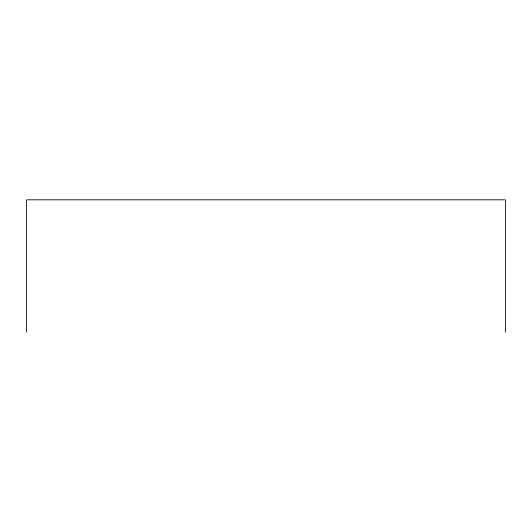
<?xml version="1.0" encoding="UTF-8"?>
<svg xmlns="http://www.w3.org/2000/svg" width="532" height="532" viewBox="0 0 532 532"><rect width="100%" height="100%" fill="white"/><g stroke="black" fill="none" stroke-linecap="round" stroke-linejoin="round"><path stroke-width="0.8" d="M505.4 332.187L505.4 199.813L26.6 199.813L26.6 332.187"/></g></svg>
